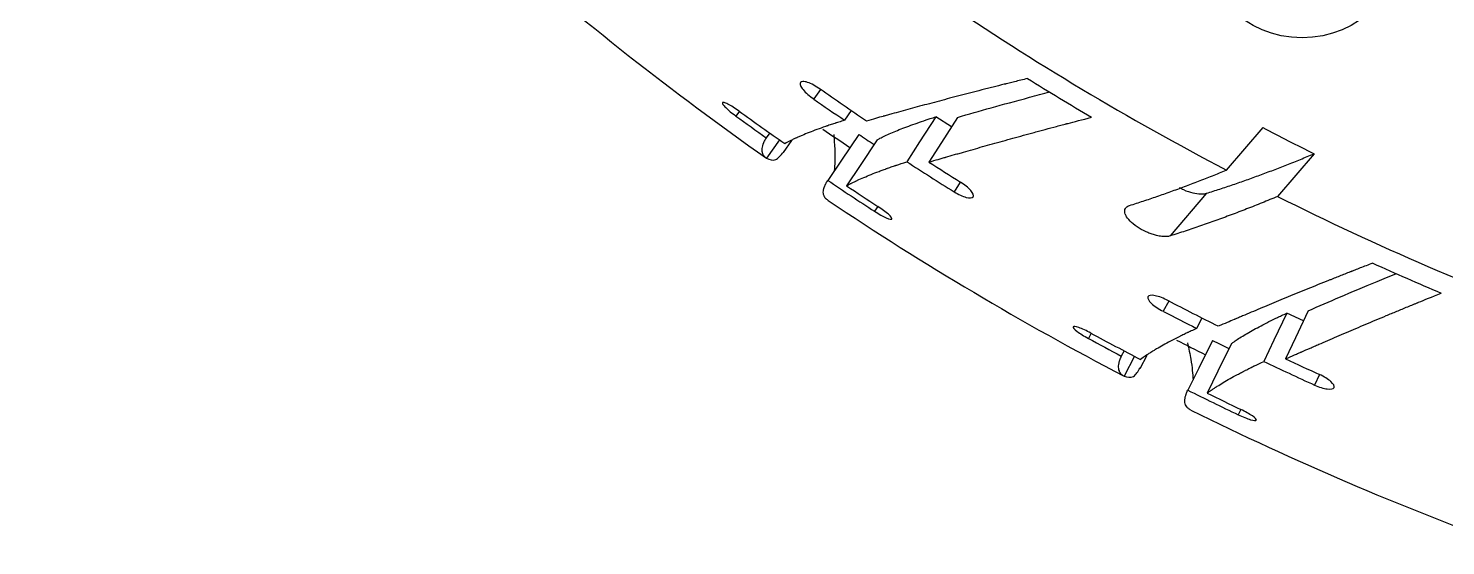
# Model space of a CAD drawing. Header units: millimetres. Extents: x 0 to 594, y 0 to 420.
# Drawn here: x 375 to 412.91, y 129.57 to 143.4 of the extents above; entities that cross this region are included whole.
import ezdxf

# ---------------------------------------------------------------- set-up
doc = ezdxf.new("R2010")
doc.units = ezdxf.units.MM

msp = doc.modelspace()

# ---------------------------------------------------------------- linework, layer by layer
at = {"color": 7, "linetype": 'Continuous', "lineweight": 25}
for p, q in [((396.188, 141.768), (396.009, 141.514)), ((397.008, 141.203), (396.832, 140.945)), ((399.691, 140.772), (399.275, 141.036)), ((408.018, 140.752), (407.044, 139.612)), ((394.832, 140.606), (394.739, 140.475)), ((395.195, 140.079), (395.423, 140.406)), ((409.39, 140.049), (408.416, 138.908)), ((406.516, 138.993), (405.541, 137.852)), ((405.503, 136.111), (405.359, 135.836)), ((409.106, 135.58), (408.659, 135.789)), ((406.39, 135.657), (406.249, 135.379)), ((404.31, 134.782), (404.235, 134.64)), ((404.739, 134.307), (404.923, 134.661))]:
    msp.add_line(p, q, dxfattribs=at)
at = {"color": 8, "linetype": 'Continuous', "lineweight": 25}
for p, q in [((394.019, 141.186), (393.926, 141.058)), ((395.089, 140.423), (394.743, 139.931)), ((399.926, 139.294), (399.762, 139.032)), ((397.721, 138.643), (397.635, 138.51)), ((403.429, 135.25), (403.353, 135.112)), ((404.589, 134.634), (404.31, 134.101)), ((409.532, 134.146), (409.404, 133.865)), ((407.431, 133.213), (407.363, 133.07))]:
    msp.add_line(p, q, dxfattribs=at)
at = {"color": 7, "linetype": 'Continuous', "lineweight": 25, "flags": 128}
for points in [[(399.275, 141.036), (398.839, 140.364), (398.497, 139.836)], [(399.852, 141.023), (399.423, 140.353), (399.087, 139.827)], [(397.213, 140.568), (396.749, 139.879), (396.384, 139.338)], [(397.705, 140.423), (397.246, 139.734), (396.886, 139.192)], [(408.659, 135.789), (408.315, 135.065), (408.044, 134.497)], [(409.233, 135.851), (408.896, 135.131), (408.63, 134.565)], [(406.676, 135.055), (406.306, 134.312), (406.015, 133.727)], [(407.182, 134.975), (406.818, 134.232), (406.531, 133.648)]]:
    msp.add_lwpolyline(points, dxfattribs=at)
at = {"color": 7, "linetype": 'Continuous', "lineweight": 25}
for centre, radius in [((444, 210), 69), ((444, 210), 68.2), ((409.069, 145.9), 2.75)]:
    msp.add_circle(centre, radius, dxfattribs=at)
for centre, radius, start, end in [((444, 210), 85.65, 228.73205, 234.89379), ((444, 210), 79.5, 235.91045, 242.29934), ((444, 210), 80.015, 238.11088, 239.54301), ((444, 210), 83.627, 234.97978, 235.66492), ((444, 210), 85.208, 234.00855, 234.681), ((444, 210), 85.05, 234.003, 235.01354), ((444, 210), 84.15, 235.42754, 236.02529), ((444.974, 211.141), 79.5, 242.29934, 243.41045), ((444, 210), 83.724, 236.02588, 236.36092), ((444, 210), 83.627, 237.03519, 238.06289), ((444, 210), 83.315, 237.37917, 238.06687), ((444, 210), 85.208, 236.02588, 237.03454), ((444, 210), 85.05, 236.36091, 237.0346), ((444, 210), 85.65, 236.23141, 242.39378), ((444, 210), 79.5, 243.41045, 249.79934), ((444, 210), 80.015, 245.61088, 247.04301), ((444, 210), 83.627, 242.47978, 243.16492), ((444, 210), 85.208, 241.50855, 242.181), ((444, 210), 85.05, 241.503, 242.51354), ((444, 210), 84.15, 242.935, 243.52644), ((444, 210), 83.724, 243.52588, 243.86092), ((444, 210), 83.627, 244.53519, 245.56289), ((444, 210), 83.315, 244.87917, 245.56687), ((444, 210), 85.208, 243.52588, 244.53454), ((444, 210), 85.05, 243.86091, 244.5346), ((444, 210), 85.65, 243.73204, 249.89396)]:
    msp.add_arc(centre, radius, start, end, dxfattribs=at)
for points, knots in [([(396.179, 141.774), (396.121, 141.813), (396.007, 141.891), (395.838, 141.966), (395.709, 141.991), (395.639, 141.96), (395.641, 141.881), (395.712, 141.767), (395.841, 141.635), (395.953, 141.554), (396.009, 141.514)], [0, 0, 0, 0, 0.125234, 0.249934, 0.374938, 0.49988, 0.624771, 0.749945, 0.874977, 1, 1, 1, 1]), ([(401.73, 142.062), (401.602, 142.03), (401.485, 142.001), (401.329, 141.963), (401.255, 141.945), (401.177, 141.925), (401.14, 141.916), (401.124, 141.912), (401.114, 141.91), (401.11, 141.909), (401.004, 141.882), (400.854, 141.844), (400.678, 141.8), (400.602, 141.78), (400.551, 141.768), (400.525, 141.761), (400.305, 141.705), (400.017, 141.63), (399.736, 141.557), (399.551, 141.508), (399.458, 141.483), (399.188, 141.412), (399.012, 141.365), (398.669, 141.272), (398.502, 141.226), (398.255, 141.159), (398.134, 141.125), (397.997, 141.088), (397.929, 141.069), (397.896, 141.06), (397.881, 141.056), (397.872, 141.053), (397.866, 141.051), (397.745, 141.018), (397.595, 140.974), (397.415, 140.925)], [0, 0, 0, 0, 0.0625, 0.0625, 0.09375, 0.109375, 0.117187, 0.121094, 0.121094, 0.125, 0.125, 0.1875, 0.21875, 0.234375, 0.234375, 0.25, 0.25, 0.375, 0.4375, 0.4375, 0.5, 0.5, 0.625, 0.625, 0.75, 0.75, 0.8125, 0.84375, 0.859375, 0.867188, 0.871094, 0.871094, 0.875, 0.875, 1, 1, 1, 1]), ([(394.012, 141.19), (393.959, 141.228), (393.851, 141.303), (393.706, 141.385), (393.601, 141.428), (393.553, 141.424), (393.569, 141.375), (393.645, 141.288), (393.769, 141.176), (393.874, 141.097), (393.926, 141.058)], [0, 0, 0, 0, 0.1252243, 0.2499402, 0.3749384, 0.4999141, 0.6248536, 0.7499642, 0.875072, 1, 1, 1, 1]), ([(399.852, 141.023), (400.441, 141.192), (401.168, 141.4), (402.141, 141.654), (402.325, 141.702)], [0, 0, 0, 0, 0.810118, 1, 1, 1, 1]), ([(397.705, 140.423), (397.729, 140.436), (397.772, 140.458), (397.862, 140.506), (398.035, 140.586), (398.332, 140.712), (398.692, 140.844), (398.966, 140.938), (399.137, 140.992), (399.224, 141.02), (399.275, 141.037)], [0, 0, 0, 0, 0.072316, 0.124787, 0.249627, 0.499467, 0.749581, 0.874752, 0.92813, 1, 1, 1, 1]), ([(396.832, 140.945), (396.774, 140.926), (396.723, 140.91), (396.657, 140.889), (396.627, 140.879), (396.596, 140.87), (396.582, 140.865), (396.576, 140.863), (396.572, 140.862), (396.571, 140.862), (396.528, 140.848), (396.467, 140.827), (396.395, 140.803), (396.365, 140.792), (396.344, 140.785), (396.333, 140.781), (396.165, 140.723), (396.019, 140.669), (395.819, 140.591), (395.724, 140.552), (395.621, 140.507), (395.571, 140.485), (395.55, 140.476), (395.536, 140.47), (395.529, 140.467), (395.494, 140.451), (395.453, 140.432), (395.409, 140.411), (395.389, 140.4), (395.378, 140.395), (395.374, 140.393), (395.371, 140.392), (395.369, 140.391), (395.336, 140.374), (395.29, 140.349), (395.234, 140.319)], [0, 0, 0, 0, 0.0625, 0.0625, 0.09375, 0.109375, 0.117188, 0.121094, 0.121094, 0.125, 0.125, 0.1875, 0.21875, 0.234375, 0.234375, 0.25, 0.25, 0.5, 0.5, 0.625, 0.6875, 0.71875, 0.734375, 0.734375, 0.75, 0.75, 0.8125, 0.84375, 0.859375, 0.867188, 0.871094, 0.871094, 0.875, 0.875, 1, 1, 1, 1]), ([(399.087, 139.827), (399.179, 139.853), (399.262, 139.878), (399.375, 139.911), (399.429, 139.926), (399.485, 139.943), (399.512, 139.951), (399.525, 139.955), (399.531, 139.956), (399.535, 139.957), (399.536, 139.958), (399.614, 139.98), (399.731, 140.014), (399.853, 140.049), (399.935, 140.072), (399.977, 140.084), (400.183, 140.143), (400.437, 140.215), (400.7, 140.289), (400.878, 140.339), (400.967, 140.364), (401.242, 140.44), (401.523, 140.517), (401.859, 140.609), (402.005, 140.648), (402.103, 140.675), (402.151, 140.687), (402.303, 140.728), (402.454, 140.768), (402.632, 140.816), (402.721, 140.839), (402.765, 140.851), (402.784, 140.856), (402.797, 140.859), (402.805, 140.861), (402.974, 140.906), (403.184, 140.959), (403.441, 141.027)], [0, 0, 0, 0, 0.0625, 0.0625, 0.09375, 0.109375, 0.117188, 0.121094, 0.123047, 0.123047, 0.125, 0.125, 0.1875, 0.21875, 0.21875, 0.25, 0.25, 0.375, 0.4375, 0.4375, 0.5, 0.5, 0.625, 0.6875, 0.71875, 0.71875, 0.75, 0.75, 0.8125, 0.84375, 0.859375, 0.867188, 0.871094, 0.871094, 0.875, 0.875, 1, 1, 1, 1]), ([(394.739, 140.475), (394.726, 140.454), (394.715, 140.437), (394.702, 140.415), (394.696, 140.405), (394.69, 140.395), (394.688, 140.39), (394.687, 140.389), (394.686, 140.387), (394.686, 140.387), (394.678, 140.373), (394.668, 140.352), (394.657, 140.328), (394.653, 140.317), (394.65, 140.31), (394.649, 140.307), (394.627, 140.25), (394.617, 140.2), (394.618, 140.132), (394.622, 140.1), (394.633, 140.064), (394.641, 140.047), (394.644, 140.04), (394.647, 140.035), (394.648, 140.033), (394.655, 140.021), (394.664, 140.007), (394.676, 139.992), (394.682, 139.985), (394.685, 139.981), (394.687, 139.98), (394.688, 139.979), (394.688, 139.978), (394.699, 139.966), (394.717, 139.95), (394.743, 139.931)], [0, 0, 0, 0, 0.0625, 0.0625, 0.09375, 0.109375, 0.117188, 0.121094, 0.121094, 0.125, 0.125, 0.1875, 0.21875, 0.234375, 0.234375, 0.25, 0.25, 0.5, 0.5, 0.625, 0.6875, 0.71875, 0.734375, 0.734375, 0.75, 0.75, 0.8125, 0.84375, 0.859375, 0.867188, 0.871094, 0.871094, 0.875, 0.875, 1, 1, 1, 1]), ([(396.542, 140.563), (396.554, 140.418), (396.586, 140.003), (396.569, 139.756), (396.557, 139.595)], [0, 0, 0, 0, 0.349711, 1, 1, 1, 1]), ([(394.743, 139.931), (394.826, 139.894), (394.98, 139.825), (395.127, 140.01), (395.195, 140.096)], [0, 0, 0, 0, 0.538812, 1, 1, 1, 1]), ([(406.516, 138.993), (406.633, 139.03), (406.868, 139.104), (407.224, 139.223), (407.582, 139.348), (407.941, 139.478), (408.302, 139.613), (408.663, 139.753), (409.026, 139.898), (409.269, 139.999), (409.39, 140.049)], [0, 0, 0, 0, 0.127806, 0.254811, 0.381017, 0.506422, 0.631025, 0.754824, 0.877816, 1, 1, 1, 1]), ([(396.886, 139.192), (396.914, 139.207), (396.94, 139.221), (396.974, 139.239), (396.99, 139.248), (397.006, 139.257), (397.014, 139.261), (397.017, 139.262), (397.019, 139.263), (397.02, 139.264), (397.044, 139.276), (397.081, 139.294), (397.127, 139.316), (397.148, 139.326), (397.162, 139.333), (397.169, 139.336), (397.287, 139.39), (397.409, 139.443), (397.61, 139.524), (397.716, 139.565), (397.847, 139.614), (397.915, 139.638), (397.944, 139.649), (397.964, 139.656), (397.974, 139.659), (398.026, 139.678), (398.088, 139.7), (398.16, 139.725), (398.196, 139.737), (398.214, 139.743), (398.221, 139.746), (398.226, 139.747), (398.229, 139.748), (398.292, 139.769), (398.38, 139.798), (398.497, 139.836)], [0, 0, 0, 0, 0.0625, 0.0625, 0.09375, 0.109375, 0.117187, 0.121094, 0.121094, 0.125, 0.125, 0.1875, 0.21875, 0.234375, 0.234375, 0.25, 0.25, 0.5, 0.5, 0.625, 0.6875, 0.71875, 0.734375, 0.734375, 0.75, 0.75, 0.8125, 0.84375, 0.859375, 0.867188, 0.871094, 0.871094, 0.875, 0.875, 1, 1, 1, 1]), ([(404.457, 138.667), (404.579, 138.705), (404.821, 138.783), (405.188, 138.907), (405.557, 139.037), (405.927, 139.173), (406.298, 139.314), (406.67, 139.459), (406.92, 139.561), (407.044, 139.612)], [0, 0, 0, 0, 0.14587, 0.290738, 0.434604, 0.577465, 0.71932, 0.860166, 1, 1, 1, 1]), ([(396.393, 138.8), (396.379, 138.809), (396.368, 138.818), (396.354, 138.829), (396.348, 138.835), (396.342, 138.84), (396.34, 138.843), (396.338, 138.844), (396.338, 138.845), (396.338, 138.845), (396.329, 138.853), (396.319, 138.865), (396.308, 138.881), (396.303, 138.888), (396.3, 138.892), (396.299, 138.895), (396.276, 138.934), (396.265, 138.975), (396.264, 139.042), (396.267, 139.077), (396.278, 139.121), (396.285, 139.144), (396.288, 139.153), (396.291, 139.16), (396.292, 139.163), (396.298, 139.181), (396.307, 139.201), (396.319, 139.225), (396.325, 139.237), (396.328, 139.243), (396.329, 139.246), (396.33, 139.248), (396.33, 139.249), (396.341, 139.269), (396.358, 139.297), (396.384, 139.338)], [0, 0, 0, 0, 0.0625, 0.0625, 0.09375, 0.109375, 0.117187, 0.121094, 0.121094, 0.125, 0.125, 0.1875, 0.21875, 0.234375, 0.234375, 0.25, 0.25, 0.5, 0.5, 0.625, 0.6875, 0.71875, 0.734375, 0.734375, 0.75, 0.75, 0.8125, 0.84375, 0.859375, 0.867187, 0.871094, 0.871094, 0.875, 0.875, 1, 1, 1, 1]), ([(399.762, 139.032), (399.875, 138.961), (399.991, 138.908), (400.181, 138.857), (400.248, 138.862), (400.294, 138.931), (400.271, 138.992), (400.144, 139.141), (400.044, 139.223), (399.932, 139.293)], [0, 0, 0, 0, 0.25, 0.25, 0.5, 0.5, 0.75, 0.75, 1, 1, 1, 1]), ([(405.784, 139.151), (405.823, 139.13), (405.945, 139.063), (406.151, 138.998), (406.295, 138.976), (406.362, 138.975), (406.379, 138.974), (406.437, 138.975), (406.481, 138.985), (406.516, 138.993)], [0, 0, 0, 0, 0.141683, 0.439183, 0.718393, 0.72636, 0.742126, 0.797032, 1, 1, 1, 1]), ([(408.416, 138.908), (408.277, 138.851), (407.999, 138.736), (407.585, 138.572), (407.172, 138.413), (406.761, 138.262), (406.352, 138.117), (405.944, 137.979), (405.676, 137.895), (405.541, 137.852)], [0, 0, 0, 0, 0.139734, 0.280515, 0.422338, 0.5652, 0.709098, 0.854031, 1, 1, 1, 1]), ([(397.635, 138.51), (397.747, 138.438), (397.858, 138.376), (398.031, 138.298), (398.086, 138.286), (398.109, 138.321), (398.075, 138.367), (397.935, 138.494), (397.832, 138.571), (397.721, 138.643)], [0, 0, 0, 0, 0.25, 0.25, 0.5, 0.5, 0.75, 0.75, 1, 1, 1, 1]), ([(405.541, 137.852), (405.526, 137.848), (405.495, 137.839), (405.441, 137.833), (405.382, 137.833), (405.319, 137.837), (405.25, 137.847), (405.166, 137.865), (405.064, 137.895), (404.907, 137.954), (404.707, 138.056), (404.499, 138.21), (404.385, 138.343), (404.337, 138.44), (404.323, 138.505), (404.329, 138.562), (404.349, 138.592), (404.359, 138.607)], [0, 0, 0, 0, 0.042916, 0.084769, 0.125982, 0.166997, 0.208263, 0.250222, 0.312971, 0.375442, 0.499538, 0.624102, 0.749015, 0.810995, 0.874566, 0.936997, 1, 1, 1, 1]), ([(404.359, 138.607), (404.374, 138.621), (404.399, 138.645), (404.439, 138.66), (404.457, 138.667)], [0, 0, 0, 0, 0.558573, 1, 1, 1, 1]), ([(410.959, 137.126), (410.836, 137.077), (410.725, 137.034), (410.574, 136.975), (410.504, 136.947), (410.429, 136.918), (410.393, 136.904), (410.378, 136.898), (410.368, 136.894), (410.365, 136.893), (410.263, 136.853), (410.119, 136.796), (409.95, 136.728), (409.878, 136.699), (409.829, 136.68), (409.804, 136.67), (409.593, 136.586), (409.317, 136.474), (409.048, 136.365), (408.871, 136.292), (408.782, 136.256), (408.524, 136.149), (408.356, 136.08), (408.027, 135.943), (407.868, 135.876), (407.632, 135.777), (407.516, 135.728), (407.385, 135.672), (407.321, 135.645), (407.289, 135.631), (407.275, 135.626), (407.266, 135.622), (407.26, 135.619), (407.145, 135.571), (407.002, 135.508), (406.83, 135.436)], [0, 0, 0, 0, 0.0625, 0.0625, 0.09375, 0.109375, 0.117188, 0.121094, 0.121094, 0.125, 0.125, 0.1875, 0.21875, 0.234375, 0.234375, 0.25, 0.25, 0.375, 0.4375, 0.4375, 0.5, 0.5, 0.625, 0.625, 0.75, 0.75, 0.8125, 0.84375, 0.859375, 0.867187, 0.871094, 0.871094, 0.875, 0.875, 1, 1, 1, 1]), ([(409.233, 135.851), (409.795, 136.095), (410.489, 136.396), (411.42, 136.775), (411.596, 136.846)], [0, 0, 0, 0, 0.810118, 1, 1, 1, 1]), ([(405.493, 136.116), (405.371, 136.184), (405.242, 136.234), (405.034, 136.275), (404.965, 136.263), (404.929, 136.184), (404.963, 136.12), (405.119, 135.973), (405.235, 135.897), (405.359, 135.836)], [0, 0, 0, 0, 0.25, 0.25, 0.5, 0.5, 0.75, 0.75, 1, 1, 1, 1]), ([(408.63, 134.565), (408.718, 134.603), (408.798, 134.638), (408.906, 134.686), (408.957, 134.708), (409.011, 134.732), (409.036, 134.743), (409.049, 134.749), (409.054, 134.751), (409.057, 134.753), (409.059, 134.753), (409.133, 134.786), (409.245, 134.834), (409.361, 134.885), (409.439, 134.919), (409.479, 134.936), (409.676, 135.022), (409.919, 135.126), (410.17, 135.234), (410.339, 135.306), (410.424, 135.342), (410.687, 135.454), (410.955, 135.567), (411.277, 135.702), (411.417, 135.76), (411.51, 135.799), (411.556, 135.818), (411.701, 135.878), (411.846, 135.938), (412.016, 136.008), (412.101, 136.043), (412.144, 136.06), (412.162, 136.068), (412.174, 136.072), (412.181, 136.075), (412.344, 136.142), (412.545, 136.222), (412.791, 136.323)], [0, 0, 0, 0, 0.0625, 0.0625, 0.09375, 0.109375, 0.117188, 0.121094, 0.123047, 0.123047, 0.125, 0.125, 0.1875, 0.21875, 0.21875, 0.25, 0.25, 0.375, 0.4375, 0.4375, 0.5, 0.5, 0.625, 0.6875, 0.71875, 0.71875, 0.75, 0.75, 0.8125, 0.84375, 0.859375, 0.867187, 0.871094, 0.871094, 0.875, 0.875, 1, 1, 1, 1]), ([(407.182, 134.975), (407.205, 134.991), (407.244, 135.019), (407.328, 135.078), (407.489, 135.181), (407.767, 135.344), (408.106, 135.521), (408.366, 135.651), (408.528, 135.727), (408.611, 135.766), (408.659, 135.789)], [0, 0, 0, 0, 0.0723163, 0.1247866, 0.2496273, 0.4994672, 0.7495811, 0.8747516, 0.9281304, 1, 1, 1, 1]), ([(403.421, 135.254), (403.304, 135.318), (403.189, 135.371), (403.011, 135.433), (402.956, 135.439), (402.939, 135.401), (402.977, 135.358), (403.129, 135.242), (403.237, 135.175), (403.353, 135.112)], [0, 0, 0, 0, 0.25, 0.25, 0.5, 0.5, 0.75, 0.75, 1, 1, 1, 1]), ([(406.249, 135.379), (406.194, 135.353), (406.145, 135.33), (406.083, 135.301), (406.054, 135.287), (406.025, 135.274), (406.012, 135.267), (406.006, 135.265), (406.002, 135.263), (406.001, 135.262), (405.961, 135.243), (405.903, 135.215), (405.835, 135.181), (405.806, 135.167), (405.786, 135.157), (405.776, 135.152), (405.617, 135.072), (405.479, 134.999), (405.291, 134.896), (405.202, 134.845), (405.105, 134.787), (405.058, 134.759), (405.039, 134.747), (405.026, 134.739), (405.02, 134.735), (404.987, 134.714), (404.949, 134.69), (404.908, 134.664), (404.889, 134.651), (404.88, 134.644), (404.876, 134.642), (404.873, 134.64), (404.871, 134.639), (404.84, 134.617), (404.798, 134.587), (404.746, 134.55)], [0, 0, 0, 0, 0.0625, 0.0625, 0.09375, 0.109375, 0.117187, 0.121094, 0.121094, 0.125, 0.125, 0.1875, 0.21875, 0.234375, 0.234375, 0.25, 0.25, 0.5, 0.5, 0.625, 0.6875, 0.71875, 0.734375, 0.734375, 0.75, 0.75, 0.8125, 0.84375, 0.859375, 0.867187, 0.871094, 0.871094, 0.875, 0.875, 1, 1, 1, 1]), ([(406.005, 134.996), (406.038, 134.841), (406.127, 134.421), (406.143, 134.166), (406.153, 134.005)], [0, 0, 0, 0, 0.367652, 1, 1, 1, 1]), ([(404.235, 134.64), (404.225, 134.618), (404.216, 134.599), (404.206, 134.576), (404.202, 134.565), (404.197, 134.554), (404.195, 134.549), (404.195, 134.547), (404.194, 134.546), (404.194, 134.546), (404.188, 134.531), (404.181, 134.509), (404.173, 134.483), (404.17, 134.472), (404.169, 134.465), (404.168, 134.461), (404.154, 134.402), (404.15, 134.352), (404.16, 134.285), (404.168, 134.253), (404.184, 134.219), (404.194, 134.203), (404.198, 134.197), (404.201, 134.192), (404.203, 134.19), (404.211, 134.179), (404.222, 134.166), (404.236, 134.153), (404.243, 134.147), (404.246, 134.143), (404.248, 134.142), (404.249, 134.141), (404.25, 134.141), (404.262, 134.131), (404.282, 134.116), (404.31, 134.101)], [0, 0, 0, 0, 0.0625, 0.0625, 0.09375, 0.109375, 0.117187, 0.121094, 0.121094, 0.125, 0.125, 0.1875, 0.21875, 0.234375, 0.234375, 0.25, 0.25, 0.5, 0.5, 0.625, 0.6875, 0.71875, 0.734375, 0.734375, 0.75, 0.75, 0.8125, 0.84375, 0.859375, 0.867187, 0.871094, 0.871094, 0.875, 0.875, 1, 1, 1, 1]), ([(404.31, 134.101), (404.397, 134.075), (404.559, 134.027), (404.681, 134.23), (404.737, 134.323)], [0, 0, 0, 0, 0.538811, 1, 1, 1, 1]), ([(406.531, 133.648), (406.557, 133.667), (406.581, 133.684), (406.612, 133.707), (406.627, 133.717), (406.642, 133.728), (406.649, 133.733), (406.652, 133.735), (406.654, 133.736), (406.655, 133.737), (406.677, 133.752), (406.711, 133.775), (406.754, 133.803), (406.774, 133.815), (406.787, 133.824), (406.794, 133.828), (406.903, 133.897), (407.017, 133.965), (407.206, 134.072), (407.306, 134.126), (407.429, 134.192), (407.493, 134.225), (407.521, 134.239), (407.54, 134.249), (407.549, 134.254), (407.598, 134.279), (407.657, 134.309), (407.725, 134.343), (407.759, 134.36), (407.776, 134.368), (407.783, 134.371), (407.788, 134.374), (407.791, 134.375), (407.85, 134.404), (407.933, 134.443), (408.044, 134.497)], [0, 0, 0, 0, 0.0625, 0.0625, 0.09375, 0.109375, 0.117187, 0.121094, 0.121094, 0.125, 0.125, 0.1875, 0.21875, 0.234375, 0.234375, 0.25, 0.25, 0.5, 0.5, 0.625, 0.6875, 0.71875, 0.734375, 0.734375, 0.75, 0.75, 0.8125, 0.84375, 0.859375, 0.867187, 0.871094, 0.871094, 0.875, 0.875, 1, 1, 1, 1]), ([(409.404, 133.865), (409.525, 133.81), (409.647, 133.772), (409.842, 133.746), (409.907, 133.76), (409.944, 133.834), (409.913, 133.892), (409.768, 134.023), (409.659, 134.091), (409.538, 134.146)], [0, 0, 0, 0, 0.25, 0.25, 0.5, 0.5, 0.75, 0.75, 1, 1, 1, 1]), ([(406.093, 133.195), (406.079, 133.202), (406.067, 133.209), (406.051, 133.219), (406.045, 133.224), (406.038, 133.228), (406.035, 133.231), (406.034, 133.232), (406.033, 133.232), (406.033, 133.232), (406.024, 133.24), (406.012, 133.25), (405.998, 133.264), (405.993, 133.27), (405.99, 133.275), (405.988, 133.277), (405.96, 133.313), (405.944, 133.352), (405.934, 133.418), (405.933, 133.454), (405.938, 133.498), (405.942, 133.522), (405.944, 133.532), (405.945, 133.539), (405.946, 133.542), (405.95, 133.56), (405.956, 133.582), (405.964, 133.607), (405.969, 133.62), (405.971, 133.626), (405.972, 133.629), (405.973, 133.631), (405.973, 133.632), (405.981, 133.653), (405.994, 133.683), (406.015, 133.727)], [0, 0, 0, 0, 0.0625, 0.0625, 0.09375, 0.109375, 0.117187, 0.121094, 0.121094, 0.125, 0.125, 0.1875, 0.21875, 0.234375, 0.234375, 0.25, 0.25, 0.5, 0.5, 0.625, 0.6875, 0.71875, 0.734375, 0.734375, 0.75, 0.75, 0.8125, 0.84375, 0.859375, 0.867188, 0.871094, 0.871094, 0.875, 0.875, 1, 1, 1, 1]), ([(407.363, 133.07), (407.484, 133.013), (407.601, 132.966), (407.783, 132.911), (407.839, 132.906), (407.857, 132.944), (407.818, 132.985), (407.662, 133.093), (407.551, 133.156), (407.431, 133.213)], [0, 0, 0, 0, 0.25, 0.25, 0.5, 0.5, 0.75, 0.75, 1, 1, 1, 1])]:
    msp.add_open_spline(points, degree=3, knots=knots, dxfattribs=at)
for points in [[(397.415, 140.925), (397, 141.205), (396.588, 141.488), (396.179, 141.774)], [(406.83, 135.436), (406.382, 135.658), (405.937, 135.885), (405.493, 136.116)]]:
    msp.add_open_spline(points, degree=3, dxfattribs=at)

doc.saveas('drawing.dxf')
